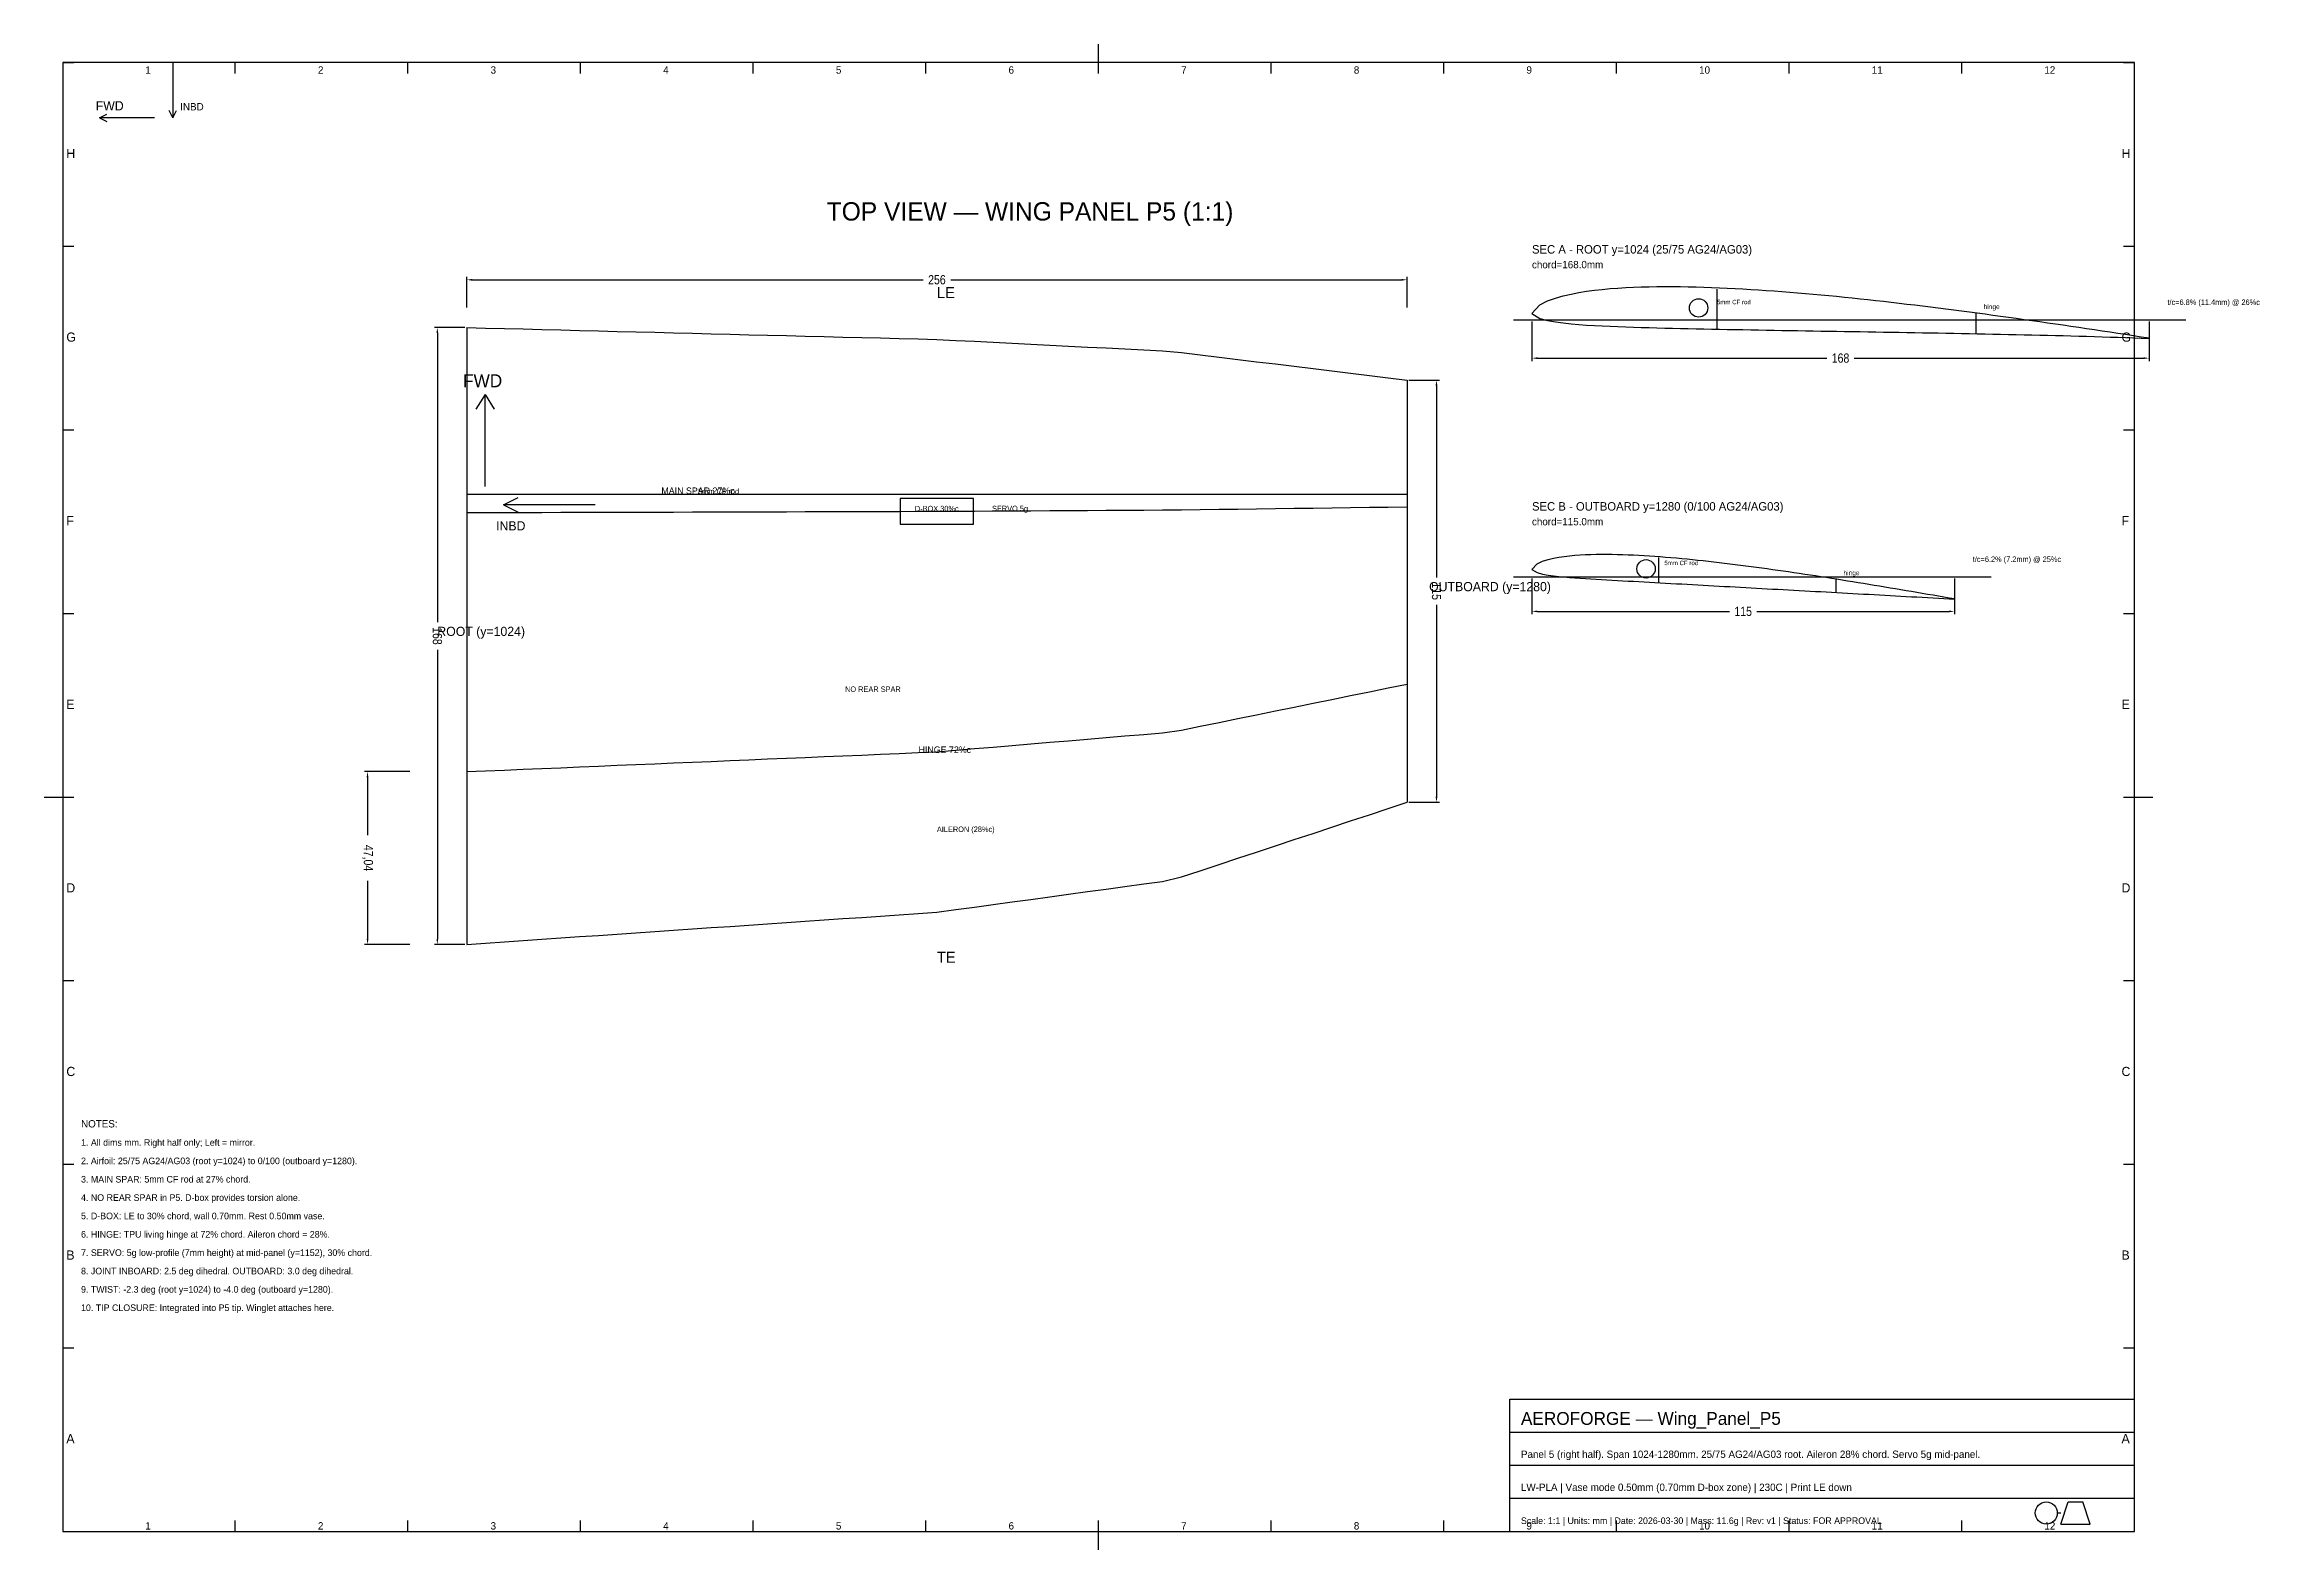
# Model space of a CAD drawing. Header units: metres. Extents: x 15 to 618, y 5 to 415.
import ezdxf

# ---------------------------------------------------------------- set-up
doc = ezdxf.new("R2010")
doc.units = ezdxf.units.M
for name, color, linetype in [('BORDER', 7, 'Continuous'), ('CENTERLINE', 5, 'Continuous'), ('HIDDEN', 7, 'Continuous'), ('ORIENTATION', 7, 'Continuous'), ('OUTLINE', 7, 'Continuous'), ('SECTION', 4, 'Continuous'), ('SPAR', 3, 'Continuous'), ('TEXT', 7, 'Continuous'), ('TITLEBLOCK', 7, 'Continuous')]:
    doc.layers.add(name, color=color, linetype=linetype)
doc.styles.add('OpenSansCondensed-Light', font='OpenSansCondensed-Light.ttf')
doc.dimstyles.new('AEROFORGE', dxfattribs={"dimtxt": 2.5, "dimasz": 1.5, "dimexe": 0.8, "dimexo": 0.5, "dimgap": 0.6, "dimtad": 1, "dimcen": 2.5, "dimazin": 3, "dimtfac": 1, "dimtmove": 0, "dimatfit": 3})

# ---------------------------------------------------------------- blocks, each defined once
blk = doc.blocks.new('_CLOSEDFILLED')
at = {"color": 0, "linetype": 'BYBLOCK'}
blk.add_solid([(-1, 0.16), (0, 0), (-1, -0.16)], dxfattribs=at)
blk = doc.blocks.new('*D1')
for p, q in [((129.5, 337.86), (121.2, 337.86)), ((122, 336.36), (122, 257.61)), ((122, 250.11), (122, 171.36)), ((129.5, 169.86), (121.2, 169.86))]:
    blk.add_line(p, q)
at = {"layer": 'Defpoints'}
for p in [(122, 337.86), (130, 337.86), (130, 169.86)]:
    blk.add_point(p, dxfattribs=at)
at = {"xscale": 1.5, "yscale": 1.5}
for p, rotation in [((122, 337.86), 90), ((122, 169.86), -90)]:
    blk.add_blockref('_CLOSEDFILLED', p, dxfattribs=dict(at, rotation=rotation))
at = {"insert": (122, 253.86), "char_height": 2.5, "attachment_point": 5, "rotation": 270, "style": 'OpenSansCondensed-Light'}
blk.add_mtext('168', dxfattribs=at)
blk = doc.blocks.new('*D2')
for p, q in [((386.5, 323.55), (394.8, 323.55)), ((394, 322.05), (394, 269.8)), ((394, 262.3), (394, 210.05)), ((386.5, 208.55), (394.8, 208.55))]:
    blk.add_line(p, q)
at = {"layer": 'Defpoints'}
for p in [(386, 323.55), (394, 323.55), (386, 208.55)]:
    blk.add_point(p, dxfattribs=at)
at = {"xscale": 1.5, "yscale": 1.5}
for p, rotation in [((394, 323.55), 90), ((394, 208.55), -90)]:
    blk.add_blockref('_CLOSEDFILLED', p, dxfattribs=dict(at, rotation=rotation))
at = {"insert": (394, 266.05), "char_height": 2.5, "attachment_point": 5, "rotation": 270, "style": 'OpenSansCondensed-Light'}
blk.add_mtext('115', dxfattribs=at)
blk = doc.blocks.new('*D3')
for p, q in [((130, 343.36), (130, 351.66)), ((131.5, 350.86), (254.25, 350.86)), ((261.75, 350.86), (384.5, 350.86)), ((386, 343.36), (386, 351.66))]:
    blk.add_line(p, q)
at = {"layer": 'Defpoints'}
for p in [(130, 350.86), (130, 342.86), (386, 342.86)]:
    blk.add_point(p, dxfattribs=at)
at = {"xscale": 1.5, "yscale": 1.5, "rotation": 180}
blk.add_blockref('_CLOSEDFILLED', (130, 350.86), dxfattribs=at)
at = {"xscale": 1.5, "yscale": 1.5}
blk.add_blockref('_CLOSEDFILLED', (386, 350.86), dxfattribs=at)
at = {"insert": (258, 350.86), "char_height": 2.5, "attachment_point": 5, "style": 'OpenSansCondensed-Light'}
blk.add_mtext('256', dxfattribs=at)
blk = doc.blocks.new('*D4')
for p, q in [((114.5, 216.9), (102.2, 216.9)), ((103, 215.4), (103, 199.63)), ((103, 187.13), (103, 171.36)), ((114.5, 169.86), (102.2, 169.86))]:
    blk.add_line(p, q)
at = {"layer": 'Defpoints'}
for p in [(103, 216.9), (115, 216.9), (115, 169.86)]:
    blk.add_point(p, dxfattribs=at)
at = {"xscale": 1.5, "yscale": 1.5}
for p, rotation in [((103, 216.9), 90), ((103, 169.86), -90)]:
    blk.add_blockref('_CLOSEDFILLED', p, dxfattribs=dict(at, rotation=rotation))
at = {"insert": (103, 193.38), "char_height": 2.5, "attachment_point": 5, "rotation": 270, "style": 'OpenSansCondensed-Light'}
blk.add_mtext('47,04', dxfattribs=at)
blk = doc.blocks.new('*D5')
for p, q in [((420, 339.5), (420, 328.72)), ((588, 339.5), (588, 328.72)), ((421.5, 329.52), (500.25, 329.52)), ((507.75, 329.52), (586.5, 329.52))]:
    blk.add_line(p, q)
at = {"layer": 'Defpoints'}
for p in [(420, 340), (588, 340), (420, 329.52)]:
    blk.add_point(p, dxfattribs=at)
at = {"xscale": 1.5, "yscale": 1.5, "rotation": 180}
blk.add_blockref('_CLOSEDFILLED', (420, 329.52), dxfattribs=at)
at = {"xscale": 1.5, "yscale": 1.5}
blk.add_blockref('_CLOSEDFILLED', (588, 329.52), dxfattribs=at)
at = {"insert": (504, 329.52), "char_height": 2.5, "attachment_point": 5, "style": 'OpenSansCondensed-Light'}
blk.add_mtext('168', dxfattribs=at)
blk = doc.blocks.new('*D6')
for p, q in [((420, 269.5), (420, 259.75)), ((535, 269.5), (535, 259.75)), ((421.5, 260.55), (473.75, 260.55)), ((481.25, 260.55), (533.5, 260.55))]:
    blk.add_line(p, q)
at = {"layer": 'Defpoints'}
for p in [(420, 270), (535, 270), (420, 260.55)]:
    blk.add_point(p, dxfattribs=at)
at = {"xscale": 1.5, "yscale": 1.5, "rotation": 180}
blk.add_blockref('_CLOSEDFILLED', (420, 260.55), dxfattribs=at)
at = {"xscale": 1.5, "yscale": 1.5}
blk.add_blockref('_CLOSEDFILLED', (535, 260.55), dxfattribs=at)
at = {"insert": (477.5, 260.55), "char_height": 2.5, "attachment_point": 5, "style": 'OpenSansCondensed-Light'}
blk.add_mtext('115', dxfattribs=at)

msp = doc.modelspace()

# ---------------------------------------------------------------- linework, layer by layer
at = {"layer": 'BORDER'}
for p, q in [((302, 410), (302, 415)), ((584, 410), (20, 410)), ((20, 410), (20, 10)), ((20, 410), (23, 410)), ((67, 407), (67, 410)), ((114, 407), (114, 410)), ((161, 407), (161, 410)), ((208, 407), (208, 410)), ((255, 407), (255, 410)), ((302, 407), (302, 410)), ((349, 407), (349, 410)), ((396, 407), (396, 410)), ((443, 407), (443, 410)), ((490, 407), (490, 410)), ((537, 407), (537, 410)), ((581, 410), (584, 410)), ((584, 10), (584, 410)), ((584, 407), (584, 410)), ((20, 360), (23, 360)), ((581, 360), (584, 360)), ((20, 310), (23, 310)), ((581, 310), (584, 310)), ((20, 260), (23, 260)), ((581, 260), (584, 260)), ((15, 210), (20, 210)), ((20, 210), (23, 210)), ((581, 210), (584, 210)), ((584, 210), (589, 210)), ((20, 160), (23, 160)), ((581, 160), (584, 160)), ((20, 110), (23, 110)), ((581, 110), (584, 110)), ((20, 60), (23, 60)), ((581, 60), (584, 60)), ((67, 10), (67, 13)), ((114, 10), (114, 13)), ((161, 10), (161, 13)), ((208, 10), (208, 13)), ((255, 10), (255, 13)), ((302, 10), (302, 13)), ((349, 10), (349, 13)), ((396, 10), (396, 13)), ((443, 10), (443, 13)), ((490, 10), (490, 13)), ((537, 10), (537, 13)), ((584, 10), (584, 13)), ((20, 10), (584, 10)), ((302, 5), (302, 10))]:
    msp.add_line(p, q, dxfattribs=at)
at = {"layer": 'CENTERLINE'}
for p, q in [((470.4, 337.542), (470.4, 348.29)), ((415, 340), (598, 340)), ((130, 287.46), (135.12, 287.474)), ((135.12, 287.474), (140.24, 287.489)), ((140.24, 287.489), (145.36, 287.503)), ((145.36, 287.503), (150.48, 287.518)), ((150.48, 287.518), (155.6, 287.532)), ((155.6, 287.532), (160.72, 287.546)), ((160.72, 287.546), (165.84, 287.561)), ((165.84, 287.561), (170.96, 287.575)), ((170.96, 287.575), (176.08, 287.59)), ((176.08, 287.59), (181.2, 287.604)), ((181.2, 287.604), (186.32, 287.618)), ((186.32, 287.618), (191.44, 287.633)), ((191.44, 287.633), (196.56, 287.647)), ((196.56, 287.647), (201.68, 287.662)), ((201.68, 287.662), (206.8, 287.676)), ((206.8, 287.676), (211.92, 287.69)), ((211.92, 287.69), (217.04, 287.705)), ((217.04, 287.705), (222.16, 287.719)), ((222.16, 287.719), (227.28, 287.734)), ((227.28, 287.734), (232.4, 287.748)), ((232.4, 287.748), (237.52, 287.762)), ((237.52, 287.762), (242.64, 287.777)), ((242.64, 287.777), (247.76, 287.791)), ((247.76, 287.791), (252.88, 287.806)), ((252.88, 287.806), (258, 287.82)), ((258, 287.82), (263.12, 287.849)), ((263.12, 287.849), (268.24, 287.878)), ((268.24, 287.878), (273.36, 287.906)), ((273.36, 287.906), (278.48, 287.935)), ((278.48, 287.935), (283.6, 287.964)), ((283.6, 287.964), (288.72, 287.993)), ((288.72, 287.993), (293.84, 288.022)), ((293.84, 288.022), (298.96, 288.05)), ((298.96, 288.05), (304.08, 288.079)), ((304.08, 288.079), (309.2, 288.108)), ((309.2, 288.108), (314.32, 288.137)), ((314.32, 288.137), (319.44, 288.166)), ((319.44, 288.166), (324.56, 288.215)), ((324.56, 288.215), (329.68, 288.284)), ((329.68, 288.284), (334.8, 288.354)), ((334.8, 288.354), (339.92, 288.424)), ((339.92, 288.424), (345.04, 288.493)), ((345.04, 288.493), (350.16, 288.563)), ((350.16, 288.563), (355.28, 288.632)), ((355.28, 288.632), (360.4, 288.702)), ((360.4, 288.702), (365.52, 288.772)), ((365.52, 288.772), (370.64, 288.841)), ((370.64, 288.841), (375.76, 288.911)), ((375.76, 288.911), (380.88, 288.98)), ((380.88, 288.98), (386, 289.05)), ((454.5, 268.445), (454.5, 275.218)), ((415, 270), (545, 270))]:
    msp.add_line(p, q, dxfattribs=at)
at = {"layer": 'HIDDEN'}
for p, q in [((248, 291.32), (248, 284.32)), ((268, 291.32), (248, 291.32)), ((268, 284.32), (268, 291.32)), ((248, 284.32), (268, 284.32))]:
    msp.add_line(p, q, dxfattribs=at)
at = {"layer": 'ORIENTATION'}
for p, q in [((50, 410), (50, 395)), ((30, 395), (32, 396)), ((45, 395), (30, 395)), ((30, 395), (32, 394)), ((50, 395), (49, 397)), ((50, 395), (51, 397)), ((135, 319.6), (132.5, 315.6)), ((135, 294.6), (135, 319.6)), ((135, 319.6), (137.5, 315.6)), ((140, 289.6), (144, 291.6)), ((165, 289.6), (140, 289.6)), ((140, 289.6), (144, 287.6))]:
    msp.add_line(p, q, dxfattribs=at)
at = {"layer": 'OUTLINE'}
for p, q in [((420, 341.65), (422.127, 344.009)), ((422.127, 344.009), (424.253, 345.089)), ((424.253, 345.089), (426.38, 345.866)), ((426.38, 345.866), (428.506, 346.47)), ((428.506, 346.47), (430.633, 346.967)), ((430.633, 346.967), (432.759, 347.379)), ((432.759, 347.379), (434.886, 347.72)), ((434.886, 347.72), (437.013, 348.006)), ((437.013, 348.006), (439.139, 348.247)), ((439.139, 348.247), (441.266, 348.445)), ((441.266, 348.445), (443.392, 348.608)), ((443.392, 348.608), (445.519, 348.739)), ((445.519, 348.739), (447.646, 348.841)), ((447.646, 348.841), (449.772, 348.919)), ((449.772, 348.919), (451.899, 348.974)), ((451.899, 348.974), (454.025, 349.008)), ((454.025, 349.008), (456.152, 349.023)), ((456.152, 349.023), (458.278, 349.021)), ((458.278, 349.021), (460.405, 349.002)), ((460.405, 349.002), (462.532, 348.968)), ((462.532, 348.968), (464.658, 348.92)), ((464.658, 348.92), (466.785, 348.858)), ((466.785, 348.858), (468.911, 348.785)), ((468.911, 348.785), (471.038, 348.699)), ((471.038, 348.699), (473.165, 348.603)), ((473.165, 348.603), (475.291, 348.496)), ((475.291, 348.496), (477.418, 348.379)), ((477.418, 348.379), (479.544, 348.253)), ((479.544, 348.253), (481.671, 348.119)), ((481.671, 348.119), (483.797, 347.975)), ((483.797, 347.975), (485.924, 347.824)), ((485.924, 347.824), (488.051, 347.665)), ((488.051, 347.665), (490.177, 347.499)), ((490.177, 347.499), (492.304, 347.325)), ((492.304, 347.325), (494.43, 347.144)), ((494.43, 347.144), (496.557, 346.957)), ((496.557, 346.957), (498.684, 346.763)), ((498.684, 346.763), (500.81, 346.563)), ((500.81, 346.563), (502.937, 346.357)), ((502.937, 346.357), (505.063, 346.145)), ((505.063, 346.145), (507.19, 345.927)), ((507.19, 345.927), (509.316, 345.704)), ((509.316, 345.704), (511.443, 345.476)), ((511.443, 345.476), (513.57, 345.243)), ((513.57, 345.243), (515.696, 345.004)), ((515.696, 345.004), (517.823, 344.762)), ((517.823, 344.762), (519.949, 344.514)), ((519.949, 344.514), (522.076, 344.263)), ((522.076, 344.263), (524.203, 344.007)), ((524.203, 344.007), (526.329, 343.748)), ((130, 337.86), (135.12, 337.73)), ((130, 337.86), (130, 169.86)), ((420, 341.65), (422.127, 340.314)), ((420, 341.65), (420, 341.65)), ((422.127, 340.314), (424.253, 339.759)), ((424.253, 339.759), (426.38, 339.385)), ((426.38, 339.385), (428.506, 339.098)), ((428.506, 339.098), (430.633, 338.87)), ((430.633, 338.87), (432.759, 338.686)), ((432.759, 338.686), (434.886, 338.535)), ((434.886, 338.535), (437.013, 338.407)), ((437.013, 338.407), (439.139, 338.298)), ((439.139, 338.298), (441.266, 338.202)), ((441.266, 338.202), (443.392, 338.117)), ((443.392, 338.117), (445.519, 338.041)), ((445.519, 338.041), (447.646, 337.97)), ((447.646, 337.97), (449.772, 337.905)), ((449.772, 337.905), (451.899, 337.844)), ((451.899, 337.844), (454.025, 337.786)), ((454.025, 337.786), (456.152, 337.731)), ((526.329, 343.748), (528.456, 343.485)), ((528.456, 343.485), (530.582, 343.218)), ((530.582, 343.218), (532.709, 342.948)), ((532.709, 342.948), (534.835, 342.675)), ((534.835, 342.675), (536.962, 342.398)), ((536.962, 342.398), (539.089, 342.118)), ((539.089, 342.118), (541.215, 341.836)), ((541.215, 341.836), (543.342, 341.55)), ((543.342, 341.55), (545.468, 341.262)), ((545.468, 341.262), (547.595, 340.971)), ((547.595, 340.971), (549.722, 340.678)), ((549.722, 340.678), (551.848, 340.381)), ((551.848, 340.381), (553.975, 340.082)), ((553.975, 340.082), (556.101, 339.78)), ((556.101, 339.78), (558.228, 339.476)), ((558.228, 339.476), (560.354, 339.169)), ((560.354, 339.169), (562.481, 338.86)), ((562.481, 338.86), (564.608, 338.549)), ((564.608, 338.549), (566.734, 338.236)), ((566.734, 338.236), (568.861, 337.921)), ((568.861, 337.921), (570.987, 337.604)), ((135.12, 337.73), (140.24, 337.601)), ((140.24, 337.601), (145.36, 337.471)), ((145.36, 337.471), (150.48, 337.342)), ((150.48, 337.342), (155.6, 337.212)), ((155.6, 337.212), (160.72, 337.082)), ((160.72, 337.082), (165.84, 336.953)), ((165.84, 336.953), (170.96, 336.823)), ((170.96, 336.823), (176.08, 336.694)), ((176.08, 336.694), (181.2, 336.564)), ((181.2, 336.564), (186.32, 336.434)), ((186.32, 336.434), (191.44, 336.305)), ((191.44, 336.305), (196.56, 336.175)), ((196.56, 336.175), (201.68, 336.046)), ((201.68, 336.046), (206.8, 335.916)), ((206.8, 335.916), (211.92, 335.786)), ((211.92, 335.786), (217.04, 335.657)), ((217.04, 335.657), (222.16, 335.527)), ((222.16, 335.527), (227.28, 335.398)), ((227.28, 335.398), (232.4, 335.268)), ((232.4, 335.268), (237.52, 335.138)), ((237.52, 335.138), (242.64, 335.009)), ((242.64, 335.009), (247.76, 334.879)), ((247.76, 334.879), (252.88, 334.75)), ((252.88, 334.75), (258, 334.62)), ((258, 334.62), (263.12, 334.361)), ((263.12, 334.361), (268.24, 334.102)), ((268.24, 334.102), (273.36, 333.842)), ((273.36, 333.842), (278.48, 333.583)), ((278.48, 333.583), (283.6, 333.324)), ((283.6, 333.324), (288.72, 333.065)), ((288.72, 333.065), (293.84, 332.806)), ((293.84, 332.806), (298.96, 332.546)), ((298.96, 332.546), (304.08, 332.287)), ((304.08, 332.287), (309.2, 332.028)), ((309.2, 332.028), (314.32, 331.769)), ((314.32, 331.769), (319.44, 331.51)), ((456.152, 337.731), (458.278, 337.678)), ((458.278, 337.678), (460.405, 337.627)), ((460.405, 337.627), (462.532, 337.579)), ((462.532, 337.579), (464.658, 337.532)), ((464.658, 337.532), (466.785, 337.486)), ((466.785, 337.486), (468.911, 337.442)), ((468.911, 337.442), (471.038, 337.399)), ((471.038, 337.399), (473.165, 337.358)), ((473.165, 337.358), (475.291, 337.317)), ((475.291, 337.317), (477.418, 337.278)), ((477.418, 337.278), (479.544, 337.239)), ((479.544, 337.239), (481.671, 337.201)), ((481.671, 337.201), (483.797, 337.163)), ((483.797, 337.163), (485.924, 337.127)), ((485.924, 337.127), (488.051, 337.09)), ((488.051, 337.09), (490.177, 337.054)), ((490.177, 337.054), (492.304, 337.019)), ((492.304, 337.019), (494.43, 336.983)), ((494.43, 336.983), (496.557, 336.948)), ((496.557, 336.948), (498.684, 336.913)), ((498.684, 336.913), (500.81, 336.878)), ((500.81, 336.878), (502.937, 336.843)), ((502.937, 336.843), (505.063, 336.808)), ((505.063, 336.808), (507.19, 336.773)), ((507.19, 336.773), (509.316, 336.738)), ((509.316, 336.738), (511.443, 336.703)), ((511.443, 336.703), (513.57, 336.667)), ((513.57, 336.667), (515.696, 336.631)), ((515.696, 336.631), (517.823, 336.595)), ((517.823, 336.595), (519.949, 336.559)), ((519.949, 336.559), (522.076, 336.522)), ((522.076, 336.522), (524.203, 336.485)), ((524.203, 336.485), (526.329, 336.448)), ((526.329, 336.448), (528.456, 336.41)), ((528.456, 336.41), (530.582, 336.371)), ((530.582, 336.371), (532.709, 336.332)), ((532.709, 336.332), (534.835, 336.292)), ((534.835, 336.292), (536.962, 336.252)), ((536.962, 336.252), (539.089, 336.211)), ((539.089, 336.211), (541.215, 336.169)), ((541.215, 336.169), (543.342, 336.127)), ((543.342, 336.127), (545.468, 336.084)), ((545.468, 336.084), (547.595, 336.041)), ((547.595, 336.041), (549.722, 335.996)), ((549.722, 335.996), (551.848, 335.951)), ((551.848, 335.951), (553.975, 335.905)), ((553.975, 335.905), (556.101, 335.857)), ((556.101, 335.857), (558.228, 335.807)), ((558.228, 335.807), (560.354, 335.757)), ((560.354, 335.757), (562.481, 335.704)), ((562.481, 335.704), (564.608, 335.65)), ((564.608, 335.65), (566.734, 335.593)), ((566.734, 335.593), (568.861, 335.534)), ((568.861, 335.534), (570.987, 335.472)), ((570.987, 337.604), (573.114, 337.286)), ((570.987, 335.472), (573.114, 335.408)), ((573.114, 337.286), (575.241, 336.967)), ((573.114, 335.408), (575.241, 335.34)), ((575.241, 336.967), (577.367, 336.647)), ((575.241, 335.34), (577.367, 335.269)), ((577.367, 336.647), (579.494, 336.327)), ((577.367, 335.269), (579.494, 335.194)), ((579.494, 336.327), (581.62, 336.009)), ((579.494, 335.194), (581.62, 335.117)), ((581.62, 336.009), (583.747, 335.691)), ((581.62, 335.117), (583.747, 335.036)), ((583.747, 335.691), (585.873, 335.371)), ((583.747, 335.036), (585.873, 334.952)), ((585.873, 335.371), (588, 335.062)), ((585.873, 334.952), (588, 334.869)), ((588, 335.062), (588, 334.869)), ((319.44, 331.51), (324.56, 331.067)), ((324.56, 331.067), (329.68, 330.44)), ((329.68, 330.44), (334.8, 329.814)), ((334.8, 329.814), (339.92, 329.188)), ((339.92, 329.188), (345.04, 328.561)), ((345.04, 328.561), (350.16, 327.935)), ((350.16, 327.935), (355.28, 327.308)), ((355.28, 327.308), (360.4, 326.682)), ((360.4, 326.682), (365.52, 326.056)), ((365.52, 326.056), (370.64, 325.429)), ((370.64, 325.429), (375.76, 324.803)), ((375.76, 324.803), (380.88, 324.176)), ((380.88, 324.176), (386, 323.55)), ((386, 323.55), (386, 208.55)), ((420, 271.989), (421.456, 273.509)), ((420, 271.989), (421.456, 271.11)), ((420, 271.989), (420, 271.989)), ((421.456, 273.509), (422.911, 274.198)), ((422.911, 274.198), (424.367, 274.671)), ((424.367, 274.671), (425.823, 275.027)), ((425.823, 275.027), (427.278, 275.307)), ((427.278, 275.307), (428.734, 275.53)), ((428.734, 275.53), (430.19, 275.705)), ((430.19, 275.705), (431.646, 275.843)), ((431.646, 275.843), (433.101, 275.95)), ((433.101, 275.95), (434.557, 276.029)), ((434.557, 276.029), (436.013, 276.082)), ((436.013, 276.082), (437.468, 276.115)), ((437.468, 276.115), (438.924, 276.13)), ((438.924, 276.13), (440.38, 276.129)), ((440.38, 276.129), (441.835, 276.112)), ((441.835, 276.112), (443.291, 276.081)), ((443.291, 276.081), (444.747, 276.038)), ((444.747, 276.038), (446.203, 275.984)), ((446.203, 275.984), (447.658, 275.918)), ((447.658, 275.918), (449.114, 275.844)), ((449.114, 275.844), (450.57, 275.76)), ((450.57, 275.76), (452.025, 275.668)), ((452.025, 275.668), (453.481, 275.567)), ((453.481, 275.567), (454.937, 275.46)), ((454.937, 275.46), (456.392, 275.345)), ((456.392, 275.345), (457.848, 275.224)), ((457.848, 275.224), (459.304, 275.097)), ((459.304, 275.097), (460.759, 274.964)), ((460.759, 274.964), (462.215, 274.825)), ((462.215, 274.825), (463.671, 274.681)), ((463.671, 274.681), (465.127, 274.532)), ((465.127, 274.532), (466.582, 274.378)), ((466.582, 274.378), (468.038, 274.219)), ((468.038, 274.219), (469.494, 274.056)), ((469.494, 274.056), (470.949, 273.888)), ((470.949, 273.888), (472.405, 273.716)), ((472.405, 273.716), (473.861, 273.54)), ((473.861, 273.54), (475.316, 273.36)), ((475.316, 273.36), (476.772, 273.176)), ((476.772, 273.176), (478.228, 272.989)), ((478.228, 272.989), (479.684, 272.798)), ((479.684, 272.798), (481.139, 272.603)), ((481.139, 272.603), (482.595, 272.406)), ((482.595, 272.406), (484.051, 272.205)), ((484.051, 272.205), (485.506, 272.001)), ((485.506, 272.001), (486.962, 271.795)), ((486.962, 271.795), (488.418, 271.586)), ((488.418, 271.586), (489.873, 271.374)), ((421.456, 271.11), (422.911, 270.718)), ((422.911, 270.718), (424.367, 270.449)), ((424.367, 270.449), (425.823, 270.236)), ((425.823, 270.236), (427.278, 270.062)), ((427.278, 270.062), (428.734, 269.917)), ((428.734, 269.917), (430.19, 269.791)), ((430.19, 269.791), (431.646, 269.68)), ((431.646, 269.68), (433.101, 269.578)), ((433.101, 269.578), (434.557, 269.485)), ((434.557, 269.485), (436.013, 269.396)), ((436.013, 269.396), (437.468, 269.311)), ((437.468, 269.311), (438.924, 269.228)), ((438.924, 269.228), (440.38, 269.145)), ((440.38, 269.145), (441.835, 269.064)), ((441.835, 269.064), (443.291, 268.984)), ((443.291, 268.984), (444.747, 268.903)), ((444.747, 268.903), (446.203, 268.823)), ((446.203, 268.823), (447.658, 268.742)), ((447.658, 268.742), (449.114, 268.662)), ((449.114, 268.662), (450.57, 268.581)), ((450.57, 268.581), (452.025, 268.5)), ((452.025, 268.5), (453.481, 268.42)), ((453.481, 268.42), (454.937, 268.339)), ((454.937, 268.339), (456.392, 268.259)), ((456.392, 268.259), (457.848, 268.178)), ((457.848, 268.178), (459.304, 268.098)), ((459.304, 268.098), (460.759, 268.017)), ((460.759, 268.017), (462.215, 267.937)), ((462.215, 267.937), (463.671, 267.856)), ((463.671, 267.856), (465.127, 267.775)), ((465.127, 267.775), (466.582, 267.695)), ((466.582, 267.695), (468.038, 267.614)), ((468.038, 267.614), (469.494, 267.534)), ((469.494, 267.534), (470.949, 267.453)), ((470.949, 267.453), (472.405, 267.373)), ((472.405, 267.373), (473.861, 267.292)), ((473.861, 267.292), (475.316, 267.212)), ((475.316, 267.212), (476.772, 267.131)), ((476.772, 267.131), (478.228, 267.05)), ((478.228, 267.05), (479.684, 266.97)), ((479.684, 266.97), (481.139, 266.889)), ((481.139, 266.889), (482.595, 266.809)), ((482.595, 266.809), (484.051, 266.728)), ((484.051, 266.728), (485.506, 266.648)), ((485.506, 266.648), (486.962, 266.567)), ((486.962, 266.567), (488.418, 266.487)), ((488.418, 266.487), (489.873, 266.406)), ((489.873, 271.374), (491.329, 271.16)), ((489.873, 266.406), (491.329, 266.325)), ((491.329, 271.16), (492.785, 270.944)), ((491.329, 266.325), (492.785, 266.245)), ((492.785, 270.944), (494.241, 270.726)), ((492.785, 266.245), (494.241, 266.164)), ((494.241, 270.726), (495.696, 270.506)), ((494.241, 266.164), (495.696, 266.084)), ((495.696, 270.506), (497.152, 270.284)), ((495.696, 266.084), (497.152, 266.003)), ((497.152, 270.284), (498.608, 270.06)), ((497.152, 266.003), (498.608, 265.923)), ((498.608, 270.06), (500.063, 269.834)), ((498.608, 265.923), (500.063, 265.842)), ((500.063, 269.834), (501.519, 269.607)), ((500.063, 265.842), (501.519, 265.762)), ((501.519, 269.607), (502.975, 269.378)), ((501.519, 265.762), (502.975, 265.681)), ((502.975, 269.378), (504.43, 269.148)), ((502.975, 265.681), (504.43, 265.6)), ((504.43, 269.148), (505.886, 268.917)), ((504.43, 265.6), (505.886, 265.52)), ((505.886, 268.917), (507.342, 268.684)), ((505.886, 265.52), (507.342, 265.439)), ((507.342, 268.684), (508.797, 268.449)), ((507.342, 265.439), (508.797, 265.359)), ((508.797, 268.449), (510.253, 268.213)), ((510.253, 268.213), (511.709, 267.975)), ((511.709, 267.975), (513.165, 267.735)), ((513.165, 267.735), (514.62, 267.494)), ((514.62, 267.494), (516.076, 267.252)), ((516.076, 267.252), (517.532, 267.008)), ((517.532, 267.008), (518.987, 266.763)), ((518.987, 266.763), (520.443, 266.517)), ((520.443, 266.517), (521.899, 266.27)), ((521.899, 266.27), (523.354, 266.022)), ((523.354, 266.022), (524.81, 265.773)), ((524.81, 265.773), (526.266, 265.525)), ((526.266, 265.525), (527.722, 265.276)), ((508.797, 265.359), (510.253, 265.278)), ((510.253, 265.278), (511.709, 265.198)), ((511.709, 265.198), (513.165, 265.117)), ((513.165, 265.117), (514.62, 265.036)), ((514.62, 265.036), (516.076, 264.956)), ((516.076, 264.956), (517.532, 264.875)), ((517.532, 264.875), (518.987, 264.795)), ((518.987, 264.795), (520.443, 264.714)), ((520.443, 264.714), (521.899, 264.634)), ((521.899, 264.634), (523.354, 264.553)), ((523.354, 264.553), (524.81, 264.473)), ((524.81, 264.473), (526.266, 264.392)), ((526.266, 264.392), (527.722, 264.311)), ((527.722, 265.276), (529.177, 265.028)), ((527.722, 264.311), (529.177, 264.231)), ((529.177, 265.028), (530.633, 264.781)), ((529.177, 264.231), (530.633, 264.15)), ((530.633, 264.781), (532.089, 264.533)), ((530.633, 264.15), (532.089, 264.07)), ((532.089, 264.533), (533.544, 264.281)), ((532.089, 264.07), (533.544, 263.989)), ((533.544, 264.281), (535, 264.059)), ((533.544, 263.989), (535, 263.921)), ((535, 264.059), (535, 263.921)), ((370.64, 203.469), (375.76, 205.163)), ((375.76, 205.163), (380.88, 206.856)), ((380.88, 206.856), (386, 208.55)), ((355.28, 198.388), (360.4, 200.082)), ((360.4, 200.082), (365.52, 201.776)), ((365.52, 201.776), (370.64, 203.469)), ((334.8, 191.614), (339.92, 193.308)), ((339.92, 193.308), (345.04, 195.001)), ((345.04, 195.001), (350.16, 196.695)), ((350.16, 196.695), (355.28, 198.388)), ((314.32, 186.329), (319.44, 187.03)), ((319.44, 187.03), (324.56, 188.227)), ((324.56, 188.227), (329.68, 189.92)), ((329.68, 189.92), (334.8, 191.614)), ((273.36, 180.722), (278.48, 181.423)), ((278.48, 181.423), (283.6, 182.124)), ((283.6, 182.124), (288.72, 182.825)), ((288.72, 182.825), (293.84, 183.526)), ((293.84, 183.526), (298.96, 184.226)), ((298.96, 184.226), (304.08, 184.927)), ((304.08, 184.927), (309.2, 185.628)), ((309.2, 185.628), (314.32, 186.329)), ((201.68, 174.766), (206.8, 175.116)), ((206.8, 175.116), (211.92, 175.466)), ((211.92, 175.466), (217.04, 175.817)), ((217.04, 175.817), (222.16, 176.167)), ((222.16, 176.167), (227.28, 176.518)), ((227.28, 176.518), (232.4, 176.868)), ((232.4, 176.868), (237.52, 177.218)), ((237.52, 177.218), (242.64, 177.569)), ((242.64, 177.569), (247.76, 177.919)), ((247.76, 177.919), (252.88, 178.27)), ((252.88, 178.27), (258, 178.62)), ((258, 178.62), (263.12, 179.321)), ((263.12, 179.321), (268.24, 180.022)), ((268.24, 180.022), (273.36, 180.722)), ((130, 169.86), (135.12, 170.21)), ((135.12, 170.21), (140.24, 170.561)), ((140.24, 170.561), (145.36, 170.911)), ((145.36, 170.911), (150.48, 171.262)), ((150.48, 171.262), (155.6, 171.612)), ((155.6, 171.612), (160.72, 171.962)), ((160.72, 171.962), (165.84, 172.313)), ((165.84, 172.313), (170.96, 172.663)), ((170.96, 172.663), (176.08, 173.014)), ((176.08, 173.014), (181.2, 173.364)), ((181.2, 173.364), (186.32, 173.714)), ((186.32, 173.714), (191.44, 174.065)), ((191.44, 174.065), (196.56, 174.415)), ((196.56, 174.415), (201.68, 174.766))]:
    msp.add_line(p, q, dxfattribs=at)
at = {"layer": 'SECTION'}
for p, q in [((540.96, 336.174), (540.96, 341.87)), ((502.8, 265.691), (502.8, 269.406)), ((355.28, 234.486), (360.4, 235.53)), ((360.4, 235.53), (365.52, 236.574)), ((365.52, 236.574), (370.64, 237.618)), ((370.64, 237.618), (375.76, 238.662)), ((375.76, 238.662), (380.88, 239.706)), ((380.88, 239.706), (386, 240.75)), ((324.56, 228.222), (329.68, 229.266)), ((329.68, 229.266), (334.8, 230.31)), ((334.8, 230.31), (339.92, 231.354)), ((339.92, 231.354), (345.04, 232.398)), ((345.04, 232.398), (350.16, 233.442)), ((350.16, 233.442), (355.28, 234.486)), ((263.12, 222.732), (268.24, 223.164)), ((268.24, 223.164), (273.36, 223.596)), ((273.36, 223.596), (278.48, 224.028)), ((278.48, 224.028), (283.6, 224.46)), ((283.6, 224.46), (288.72, 224.892)), ((288.72, 224.892), (293.84, 225.324)), ((293.84, 225.324), (298.96, 225.756)), ((298.96, 225.756), (304.08, 226.188)), ((304.08, 226.188), (309.2, 226.62)), ((309.2, 226.62), (314.32, 227.052)), ((314.32, 227.052), (319.44, 227.484)), ((319.44, 227.484), (324.56, 228.222)), ((135.12, 217.116), (140.24, 217.332)), ((140.24, 217.332), (145.36, 217.548)), ((145.36, 217.548), (150.48, 217.764)), ((150.48, 217.764), (155.6, 217.98)), ((155.6, 217.98), (160.72, 218.196)), ((160.72, 218.196), (165.84, 218.412)), ((165.84, 218.412), (170.96, 218.628)), ((170.96, 218.628), (176.08, 218.844)), ((176.08, 218.844), (181.2, 219.06)), ((181.2, 219.06), (186.32, 219.276)), ((186.32, 219.276), (191.44, 219.492)), ((191.44, 219.492), (196.56, 219.708)), ((196.56, 219.708), (201.68, 219.924)), ((201.68, 219.924), (206.8, 220.14)), ((206.8, 220.14), (211.92, 220.356)), ((211.92, 220.356), (217.04, 220.572)), ((217.04, 220.572), (222.16, 220.788)), ((222.16, 220.788), (227.28, 221.004)), ((227.28, 221.004), (232.4, 221.22)), ((232.4, 221.22), (237.52, 221.436)), ((237.52, 221.436), (242.64, 221.652)), ((242.64, 221.652), (247.76, 221.868)), ((247.76, 221.868), (252.88, 222.084)), ((252.88, 222.084), (258, 222.3)), ((258, 222.3), (263.12, 222.732)), ((130, 216.9), (135.12, 217.116))]:
    msp.add_line(p, q, dxfattribs=at)
at = {"layer": 'SPAR'}
for p, q in [((130, 292.5), (135.12, 292.5)), ((135.12, 292.5), (140.24, 292.5)), ((140.24, 292.5), (145.36, 292.5)), ((145.36, 292.5), (150.48, 292.5)), ((150.48, 292.5), (155.6, 292.5)), ((155.6, 292.5), (160.72, 292.5)), ((160.72, 292.5), (165.84, 292.5)), ((165.84, 292.5), (170.96, 292.5)), ((170.96, 292.5), (176.08, 292.5)), ((176.08, 292.5), (181.2, 292.5)), ((181.2, 292.5), (186.32, 292.5)), ((186.32, 292.5), (191.44, 292.5)), ((191.44, 292.5), (196.56, 292.5)), ((196.56, 292.5), (201.68, 292.5)), ((201.68, 292.5), (206.8, 292.5)), ((206.8, 292.5), (211.92, 292.5)), ((211.92, 292.5), (217.04, 292.5)), ((217.04, 292.5), (222.16, 292.5)), ((222.16, 292.5), (227.28, 292.5)), ((227.28, 292.5), (232.4, 292.5)), ((232.4, 292.5), (237.52, 292.5)), ((237.52, 292.5), (242.64, 292.5)), ((242.64, 292.5), (247.76, 292.5)), ((247.76, 292.5), (252.88, 292.5)), ((252.88, 292.5), (258, 292.5)), ((258, 292.5), (263.12, 292.5)), ((263.12, 292.5), (268.24, 292.5)), ((268.24, 292.5), (273.36, 292.5)), ((273.36, 292.5), (278.48, 292.5)), ((278.48, 292.5), (283.6, 292.5)), ((283.6, 292.5), (288.72, 292.5)), ((288.72, 292.5), (293.84, 292.5)), ((293.84, 292.5), (298.96, 292.5)), ((298.96, 292.5), (304.08, 292.5)), ((304.08, 292.5), (309.2, 292.5)), ((309.2, 292.5), (314.32, 292.5)), ((314.32, 292.5), (319.44, 292.5)), ((319.44, 292.5), (324.56, 292.5)), ((324.56, 292.5), (329.68, 292.5)), ((329.68, 292.5), (334.8, 292.5)), ((334.8, 292.5), (339.92, 292.5)), ((339.92, 292.5), (345.04, 292.5)), ((345.04, 292.5), (350.16, 292.5)), ((350.16, 292.5), (355.28, 292.5)), ((355.28, 292.5), (360.4, 292.5)), ((360.4, 292.5), (365.52, 292.5)), ((365.52, 292.5), (370.64, 292.5)), ((370.64, 292.5), (375.76, 292.5)), ((375.76, 292.5), (380.88, 292.5)), ((380.88, 292.5), (386, 292.5))]:
    msp.add_line(p, q, dxfattribs=at)
for centre in [(465.36, 343.209), (451.05, 272.142)]:
    msp.add_circle(centre, 2.5, dxfattribs=at)
at = {"layer": 'TITLEBLOCK'}
for p, q in [((414, 46), (584, 46)), ((414, 10), (414, 46)), ((584, 10), (584, 46)), ((414, 37), (584, 37)), ((414, 28), (584, 28)), ((414, 19), (584, 19)), ((563, 15), (564, 15)), ((564, 12), (566, 18)), ((566, 18), (570, 18)), ((572, 12), (570, 18)), ((414, 10), (584, 10)), ((564, 12), (572, 12))]:
    msp.add_line(p, q, dxfattribs=at)
msp.add_circle((560, 15), 3, dxfattribs=at)

# ---------------------------------------------------------------- texts
at = {"layer": 'BORDER'}
for s, height, p in [('1', 2, (42.5, 407)), ('2', 2, (89.5, 407)), ('3', 2, (136.5, 407)), ('4', 2, (183.5, 407)), ('5', 2, (230.5, 407)), ('6', 2, (277.5, 407)), ('7', 2, (324.5, 407)), ('8', 2, (371.5, 407)), ('9', 2, (418.5, 407)), ('10', 2, (465.5, 407)), ('11', 2, (512.5, 407)), ('12', 2, (559.5, 407)), ('H', 2.5, (21, 384)), ('H', 2.5, (580.5, 384)), ('G', 2.5, (21, 334)), ('G', 2.5, (580.5, 334)), ('F', 2.5, (21, 284)), ('F', 2.5, (580.5, 284)), ('E', 2.5, (21, 234)), ('E', 2.5, (580.5, 234)), ('D', 2.5, (21, 184)), ('D', 2.5, (580.5, 184)), ('C', 2.5, (21, 134)), ('C', 2.5, (580.5, 134)), ('B', 2.5, (21, 84)), ('B', 2.5, (580.5, 84)), ('A', 2.5, (21, 34)), ('A', 2.5, (580.5, 34)), ('1', 2, (42.5, 10.5)), ('2', 2, (89.5, 10.5)), ('3', 2, (136.5, 10.5)), ('4', 2, (183.5, 10.5)), ('5', 2, (230.5, 10.5)), ('6', 2, (277.5, 10.5)), ('7', 2, (324.5, 10.5)), ('8', 2, (371.5, 10.5)), ('9', 2, (418.5, 10.5)), ('10', 2, (465.5, 10.5)), ('11', 2, (512.5, 10.5)), ('12', 2, (559.5, 10.5))]:
    msp.add_text(s, height=height, dxfattribs=at).set_placement(p)
at = {"layer": 'ORIENTATION'}
for s, height, p in [('FWD', 2.5, (29, 397)), ('INBD', 2, (52, 397)), ('FWD', 3.5, (129, 321.6)), ('INBD', 2.5, (138, 282.6))]:
    msp.add_text(s, height=height, dxfattribs=at).set_placement(p)
at = {"layer": 'TEXT'}
for s, height, p in [('TOP VIEW — WING PANEL P5 (1:1)', 5, (228, 367)), ('chord=168.0mm', 2, (420, 354)), ('SEC A - ROOT y=1024 (25/75 AG24/AG03)', 2.3, (420, 358)), ('LE', 3, (258, 345.86)), ('5mm CF rod', 1.2, (470.36, 344.209)), ('hinge', 1.3, (542.96, 342.87)), ('t/c=6.8% (11.4mm) @ 26%c', 1.5, (593, 344)), ('MAIN SPAR 27%c', 1.8, (183, 292.5)), ('5mm CF rod', 1.5, (193, 292.5)), ('SEC B - OUTBOARD y=1280 (0/100 AG24/AG03)', 2.3, (420, 288)), ('D-BOX 30%c', 1.5, (252, 287.798)), ('SERVO 5g', 1.5, (273, 287.82)), ('chord=115.0mm', 2, (420, 284)), ('5mm CF rod', 1.2, (456.05, 273.142)), ('hinge', 1.3, (504.8, 270.406)), ('t/c=6.2% (7.2mm) @ 25%c', 1.5, (540, 274)), ('OUTBOARD (y=1280)', 2.5, (392, 266.05)), ('ROOT (y=1024)', 2.5, (122, 253.86)), ('NO REAR SPAR', 1.5, (233, 238.607)), ('HINGE 72%c', 1.8, (253, 221.963)), ('AILERON (28%c)', 1.5, (258, 200.46)), ('TE', 3, (258, 164.86)), ('NOTES:', 2, (25, 120)), ('1. All dims mm. Right half only; Left = mirror.', 1.8, (25, 115)), ('2. Airfoil: 25/75 AG24/AG03 (root y=1024) to 0/100 (outboard y=1280).', 1.8, (25, 110)), ('3. MAIN SPAR: 5mm CF rod at 27% chord.', 1.8, (25, 105)), ('4. NO REAR SPAR in P5. D-box provides torsion alone.', 1.8, (25, 100)), ('5. D-BOX: LE to 30% chord, wall 0.70mm. Rest 0.50mm vase.', 1.8, (25, 95)), ('6. HINGE: TPU living hinge at 72% chord. Aileron chord = 28%.', 1.8, (25, 90)), ('7. SERVO: 5g low-profile (7mm height) at mid-panel (y=1152), 30% chord.', 1.8, (25, 85)), ('8. JOINT INBOARD: 2.5 deg dihedral. OUTBOARD: 3.0 deg dihedral.', 1.8, (25, 80)), ('9. TWIST: -2.3 deg (root y=1024) to -4.0 deg (outboard y=1280).', 1.8, (25, 75)), ('10. TIP CLOSURE: Integrated into P5 tip. Winglet attaches here.', 1.8, (25, 70))]:
    msp.add_text(s, height=height, dxfattribs=at).set_placement(p)
at = {"layer": 'TITLEBLOCK'}
for s, height, p in [('AEROFORGE — Wing_Panel_P5', 3.5, (417, 39)), ('Panel 5 (right half). Span 1024-1280mm. 25/75 AG24/AG03 root. Aileron 28% chord. Servo 5g mid-panel.', 2, (417, 30)), ('LW-PLA | Vase mode 0.50mm (0.70mm D-box zone) | 230C | Print LE down', 2, (417, 21)), ('Scale: 1:1 | Units: mm | Date: 2026-03-30 | Mass: 11.6g | Rev: v1 | Status: FOR APPROVAL', 1.8, (417, 12))]:
    msp.add_text(s, height=height, dxfattribs=at).set_placement(p)

# ---------------------------------------------------------------- dimensions: what is measured, and where the dimension line sits
for base, p1, p2, picture, middle in [((130, 350.86), (130, 342.86), (386, 342.86), '*D3', (258, 350.86)), ((420, 329.517), (420, 340), (588, 340), '*D5', (504, 329.517)), ((420, 260.554), (420, 270), (535, 270), '*D6', (477.5, 260.554))]:
    dim = msp.add_linear_dim(base=base, p1=p1, p2=p2, dimstyle='AEROFORGE')
    dim.commit()
    dim.dimension.update_dxf_attribs({"geometry": picture, "text_midpoint": middle})
for base, p1, p2, picture, middle in [((122, 337.86), (130, 337.86), (130, 169.86), '*D1', (122, 253.86)), ((394, 323.55), (386, 323.55), (386, 208.55), '*D2', (394, 266.05)), ((103, 216.9), (115, 216.9), (115, 169.86), '*D4', (103, 193.38))]:
    dim = msp.add_linear_dim(base=base, p1=p1, p2=p2, angle=270, dimstyle='AEROFORGE')
    dim.commit()
    dim.dimension.update_dxf_attribs({"geometry": picture, "text_midpoint": middle})

doc.saveas('drawing.dxf')
